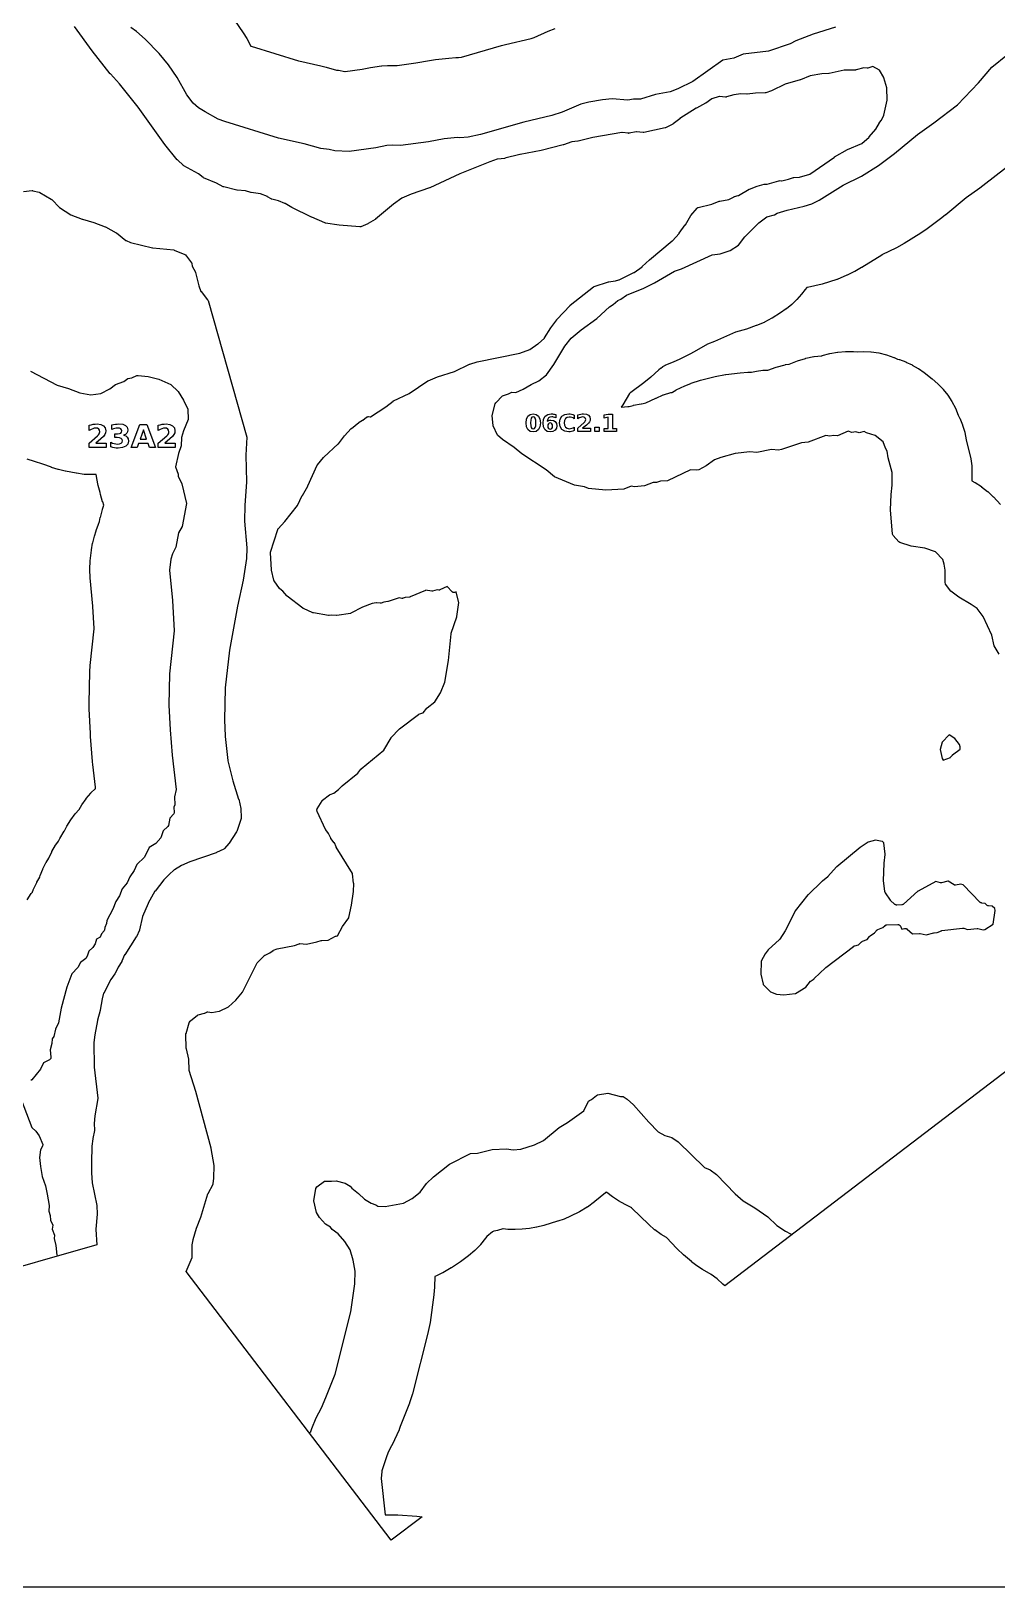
# Model space of a CAD drawing. Header units: millimetres. Extents: x 0 to 841, y 0 to 594.
# Drawn here: x 261.2 to 503.3, y 0 to 390.1 of the extents above; entities that cross this region are included whole.
import ezdxf

# ---------------------------------------------------------------- set-up
doc = ezdxf.new("R2010")
doc.units = ezdxf.units.MM
for name, color, linetype in [('CUT', 1, 'Continuous'), ('ENGRAVE', 5, 'Continuous'), ('SHEET_EDGE_DO_NOT_CUT', 8, 'Continuous')]:
    doc.layers.add(name, color=color, linetype=linetype)

msp = doc.modelspace()

# ---------------------------------------------------------------- linework, layer by layer
at = {"layer": 'CUT'}
for points in [[(554.95, 166.92), (435.1, 75.48), (434.6, 75.9), (434.59, 75.92), (433.18, 77.21), (433.16, 77.23), (431.68, 78.29), (431.66, 78.31), (429.51, 79.58), (429.49, 79.59), (428.1, 80.49), (428.06, 80.52), (426.75, 81.54), (426.74, 81.55), (424.72, 83.26), (424.7, 83.28), (423.1, 84.8), (423.08, 84.82), (420.47, 87.58), (420.46, 87.59), (420.45, 87.6), (419.14, 88.36), (419.1, 88.39), (417.52, 89.52), (417.49, 89.55), (416.02, 90.85), (416, 90.87), (411.79, 95), (411.78, 95), (411.77, 95.01), (410.1, 95.85), (410.07, 95.87), (408.44, 96.81), (408.42, 96.82), (406.92, 97.77), (406.89, 97.8), (405.49, 98.88), (405.46, 98.91), (405.4, 98.96), (405.39, 98.97), (405.38, 98.96), (405.18, 98.85), (405.18, 98.84), (405.17, 98.84), (402.47, 96.59), (402.45, 96.57), (400.64, 95.23), (400.59, 95.2), (398.64, 94.08), (398.61, 94.07), (396.38, 92.94), (396.36, 92.93), (394.81, 92.24), (394.77, 92.23), (393.18, 91.67), (393.16, 91.66), (389.69, 90.62), (389.67, 90.62), (387.95, 90.18), (387.9, 90.17), (386.14, 89.9), (386.12, 89.89), (384.28, 89.69), (384.26, 89.69), (382.5, 89.57), (382.45, 89.57), (380.7, 89.61), (380.66, 89.61), (379.48, 89.75), (379.47, 89.75), (379.46, 89.75), (378.1, 89.4), (378.07, 89.39), (377.23, 89.22), (377.22, 89.21), (377.21, 89.21), (376.85, 89.03), (376.84, 89.02), (376.83, 89.01), (375.39, 87.88), (375.38, 87.87), (375.38, 87.86), (375.07, 87.43), (375.05, 87.41), (373.82, 85.83), (373.79, 85.79), (372.4, 84.36), (372.37, 84.33), (370.84, 83.03), (370.82, 83.02), (368.83, 81.51), (368.8, 81.49), (366.53, 79.99), (366.5, 79.97), (364.35, 78.76), (364.33, 78.75), (362.82, 77.98), (362.78, 77.96), (362.4, 77.81), (362.39, 77.81), (362.39, 77.8), (362.29, 75.22), (362.29, 75.19), (362.13, 73.29), (362.13, 73.27), (361.18, 66.29), (361.18, 66.26), (360.74, 64.01), (360.74, 63.99), (356.77, 48.44), (356.76, 48.41), (356.02, 46.11), (356.01, 46.08), (353.72, 40.2), (353.71, 40.19), (353.4, 39.43), (353.4, 39.42), (352.26, 36.84), (352.25, 36.82), (351.54, 35.36), (351.53, 35.34), (350.78, 33.95), (350.76, 33.93), (350.35, 32.89), (350.35, 32.87), (349.09, 29.09), (349.09, 29.08), (349.08, 29.06), (349.06, 28.87), (349.06, 28.85), (348.97, 27.22), (348.97, 27.21), (348.97, 27.2), (349.95, 18.08), (349.95, 18.07), (349.97, 18.07), (350.55, 18.1), (350.58, 18.1), (353.09, 18.07), (353.12, 18.07), (357.88, 17.71), (357.9, 17.7), (359.18, 17.55), (351.47, 11.68), (300.07, 79.05), (301.55, 82.6), (301.55, 82.6), (301.55, 82.61), (301.56, 82.63), (301.54, 85.7), (301.54, 85.74), (301.55, 85.79), (301.77, 87.05), (301.79, 87.11), (302.66, 89.92), (302.67, 89.95), (303.74, 92.7), (303.74, 92.71), (305.51, 98.55), (305.52, 98.59), (305.55, 98.64), (306.81, 101), (306.82, 101.01), (306.82, 101.03), (307.01, 102.47), (307.02, 102.5), (307.03, 105.65), (307.03, 105.66), (307.03, 105.67), (306.29, 109.95), (306.29, 109.97), (302.5, 124.2), (302.5, 124.21), (300.81, 129.5), (300.8, 129.54), (300.79, 129.59), (300.79, 129.64), (300.71, 132.27), (300.71, 132.28), (300.71, 132.29), (300.1, 134.9), (300.09, 134.95), (300.08, 135), (299.99, 138.63), (299.99, 138.68), (299.99, 138.73), (300.01, 138.78), (300.8, 141.47), (300.82, 141.52), (300.84, 141.56), (300.86, 141.61), (301.02, 141.84), (301.05, 141.88), (301.09, 141.92), (301.13, 141.95), (302.88, 143.35), (302.93, 143.38), (302.97, 143.4), (303.02, 143.43), (303.07, 143.44), (304.67, 143.85), (304.69, 143.86), (304.7, 143.86), (305.21, 144.12), (305.25, 144.14), (305.3, 144.16), (305.35, 144.17), (305.39, 144.17), (305.44, 144.17), (305.49, 144.17), (306.49, 144.06), (306.5, 144.06), (306.51, 144.06), (308.35, 144.32), (308.37, 144.32), (308.38, 144.33), (310.63, 145.46), (310.64, 145.47), (310.64, 145.48), (312.49, 147.12), (312.5, 147.13), (312.51, 147.13), (314.14, 149.14), (314.14, 149.15), (314.15, 149.16), (317.84, 156.46), (317.87, 156.51), (317.9, 156.55), (317.93, 156.59), (319.66, 158.33), (319.7, 158.36), (319.73, 158.39), (319.77, 158.41), (319.81, 158.43), (320.98, 158.97), (320.99, 158.97), (321, 158.98), (321.83, 159.59), (321.87, 159.62), (321.92, 159.64), (321.97, 159.66), (322.84, 159.95), (322.89, 159.96), (327.17, 160.84), (327.21, 160.85), (328.34, 161.26), (328.39, 161.27), (328.44, 161.28), (328.49, 161.29), (328.54, 161.29), (330.19, 161.19), (330.2, 161.19), (330.22, 161.19), (332.81, 161.72), (332.84, 161.73), (333.86, 162.08), (333.91, 162.09), (333.97, 162.1), (334.02, 162.11), (335.64, 162.14), (335.65, 162.14), (335.66, 162.15), (337.47, 163.14), (337.52, 163.16), (337.57, 163.18), (337.62, 163.19), (337.94, 163.25), (337.95, 163.25), (337.96, 163.26), (339.25, 165.57), (339.27, 165.61), (340.79, 167.77), (340.8, 167.78), (340.8, 167.8), (341.52, 170.94), (341.53, 170.96), (342.01, 174.36), (342.02, 174.39), (342.04, 176.4), (342.03, 176.42), (341.78, 178.83), (341.77, 178.84), (341.77, 178.85), (337.65, 185.5), (337.61, 185.57), (337.19, 186.54), (337.18, 186.55), (337.17, 186.56), (336.33, 187.69), (336.3, 187.73), (336.27, 187.77), (335.72, 188.92), (335.72, 188.93), (335.71, 188.94), (335.04, 189.86), (335.02, 189.9), (334.99, 189.94), (332.9, 194.44), (332.88, 194.48), (332.87, 194.53), (332.84, 194.67), (332.83, 194.71), (332.82, 194.76), (332.82, 194.81), (332.83, 194.86), (332.84, 194.95), (332.85, 195), (332.86, 195.04), (332.88, 195.09), (332.91, 195.13), (334.1, 197.12), (334.13, 197.16), (334.16, 197.2), (334.19, 197.23), (334.23, 197.26), (335.98, 198.6), (336.02, 198.63), (336.07, 198.66), (336.12, 198.68), (337.06, 199), (337.07, 199.01), (337.08, 199.01), (338.25, 199.9), (338.26, 199.91), (338.27, 199.92), (339.12, 200.83), (339.17, 200.87), (343.09, 204.03), (343.1, 204.04), (343.11, 204.05), (343.86, 205.02), (343.9, 205.07), (343.94, 205.11), (349.61, 209.77), (349.62, 209.77), (349.63, 209.78), (351.4, 212.85), (351.44, 212.9), (351.47, 212.94), (353.48, 215.1), (353.51, 215.12), (353.55, 215.15), (358.25, 218.74), (358.29, 218.77), (358.33, 218.79), (358.38, 218.81), (359.4, 219.19), (359.41, 219.19), (359.42, 219.2), (360.37, 220.33), (360.4, 220.37), (360.44, 220.41), (362.39, 221.9), (362.39, 221.91), (362.4, 221.92), (363.79, 224.15), (363.8, 224.16), (363.8, 224.17), (364.88, 226.86), (364.88, 226.87), (364.88, 226.88), (365.79, 232.25), (365.79, 232.26), (366.47, 239), (366.48, 239.05), (366.49, 239.1), (367.88, 243.27), (367.88, 243.28), (367.88, 243.29), (368.44, 246.81), (368.44, 246.83), (368.44, 246.84), (367.75, 249.45), (367.75, 249.46), (367.74, 249.46), (367.4, 249.35), (367.36, 249.33), (367.32, 249.33), (367.27, 249.32), (367.23, 249.32), (367.18, 249.33), (367.14, 249.33), (366.98, 249.37), (366.93, 249.38), (366.89, 249.4), (366.84, 249.42), (366.8, 249.45), (366.76, 249.48), (366.73, 249.51), (365.47, 250.85), (365.46, 250.86), (365.45, 250.85), (363.65, 249.99), (363.6, 249.97), (363.55, 249.95), (363.5, 249.94), (363.45, 249.94), (363.4, 249.94), (362.99, 249.97), (362.98, 249.97), (362.97, 249.97), (361.81, 249.69), (361.77, 249.68), (361.72, 249.68), (361.68, 249.68), (361.63, 249.68), (360.07, 249.88), (360.05, 249.88), (360.04, 249.87), (356.21, 248.23), (356.16, 248.21), (356.1, 248.2), (356.05, 248.19), (354.98, 248.1), (354.97, 248.1), (354.96, 248.1), (354.43, 247.88), (354.38, 247.87), (354.34, 247.86), (354.29, 247.85), (354.25, 247.85), (354.2, 247.85), (354.15, 247.85), (353.46, 247.98), (353.44, 247.98), (353.43, 247.98), (350.72, 247.09), (350.67, 247.07), (350.63, 247.07), (349.59, 246.93), (349.58, 246.93), (349.57, 246.93), (348.94, 246.66), (348.9, 246.65), (348.86, 246.63), (348.81, 246.63), (348.77, 246.62), (348.72, 246.62), (348.68, 246.63), (347.74, 246.76), (347.73, 246.76), (347.71, 246.76), (346.71, 246.58), (346.7, 246.57), (346.69, 246.57), (344.26, 245.64), (344.23, 245.63), (341.36, 244.13), (341.32, 244.11), (341.28, 244.09), (341.24, 244.08), (341.2, 244.07), (337.82, 243.6), (337.78, 243.6), (337.74, 243.6), (336.38, 243.63), (336.37, 243.63), (336.36, 243.63), (335.93, 243.55), (335.89, 243.54), (335.84, 243.54), (335.8, 243.54), (335.75, 243.54), (331.95, 244.2), (331.91, 244.21), (331.87, 244.22), (331.83, 244.24), (329.42, 245.31), (329.37, 245.34), (329.32, 245.37), (325.36, 248.41), (325.32, 248.44), (325.29, 248.48), (324.27, 249.65), (324.26, 249.66), (324.26, 249.67), (323.52, 250.27), (323.49, 250.3), (323.46, 250.33), (323.43, 250.37), (322.12, 252.26), (322.09, 252.3), (322.07, 252.34), (322.05, 252.38), (322.04, 252.43), (321.42, 254.94), (321.41, 254.98), (321.41, 255.03), (321.2, 259.26), (321.2, 259.3), (321.2, 259.34), (321.21, 259.39), (321.22, 259.43), (322.99, 265.11), (323, 265.16), (323.03, 265.21), (323.06, 265.26), (323.09, 265.3), (324.75, 267.12), (324.76, 267.13), (327.94, 271.14), (327.95, 271.15), (327.96, 271.17), (329.15, 273.63), (329.17, 273.66), (330.54, 276.01), (330.55, 276.04), (332.89, 281.23), (332.91, 281.26), (332.94, 281.3), (332.96, 281.34), (334.5, 283.21), (334.55, 283.26), (338.19, 286.57), (338.19, 286.58), (338.2, 286.59), (339.72, 288.59), (339.76, 288.63), (341.44, 290.43), (341.49, 290.47), (343.36, 291.99), (343.39, 292.02), (343.43, 292.04), (344.29, 292.52), (344.3, 292.52), (344.31, 292.53), (345.23, 293.28), (345.27, 293.3), (345.31, 293.32), (345.35, 293.34), (345.39, 293.36), (345.57, 293.42), (345.62, 293.43), (345.67, 293.44), (345.72, 293.45), (345.77, 293.44), (346.2, 293.4), (346.22, 293.4), (346.23, 293.41), (350.07, 295.85), (350.09, 295.87), (351.92, 297.34), (351.97, 297.37), (352.02, 297.4), (355.91, 299.26), (355.94, 299.27), (360.66, 302.39), (360.7, 302.42), (360.74, 302.44), (363.03, 303.4), (363.07, 303.41), (367.31, 304.77), (367.34, 304.78), (371.09, 306.58), (371.15, 306.6), (372.96, 307.19), (373.02, 307.21), (383.67, 309.37), (383.68, 309.37), (383.69, 309.38), (386.16, 310.28), (386.17, 310.29), (386.18, 310.29), (388.23, 311.65), (388.24, 311.66), (388.25, 311.66), (389.87, 313.14), (389.88, 313.15), (389.89, 313.16), (391.42, 315.66), (391.44, 315.69), (392.94, 317.74), (392.98, 317.78), (396.27, 321.29), (396.33, 321.34), (402.17, 325.98), (402.21, 326.01), (402.25, 326.03), (402.29, 326.05), (402.33, 326.07), (405.95, 327.21), (405.99, 327.22), (406.03, 327.23), (407.62, 327.45), (407.63, 327.45), (407.65, 327.46), (408.55, 327.75), (408.58, 327.77), (412.3, 329.56), (412.31, 329.57), (412.32, 329.57), (414.36, 331.01), (414.39, 331.04), (416.19, 332.73), (416.21, 332.75), (421.92, 337.52), (421.94, 337.54), (423.65, 339.36), (423.67, 339.39), (425.17, 341.52), (425.18, 341.54), (426.53, 343.83), (426.56, 343.87), (426.58, 343.9), (428.14, 345.7), (428.18, 345.74), (428.22, 345.77), (428.26, 345.8), (428.3, 345.83), (428.35, 345.85), (428.4, 345.86), (431.84, 346.69), (431.85, 346.7), (431.86, 346.7), (433.69, 347.44), (433.74, 347.46), (433.79, 347.47), (436.06, 347.88), (436.07, 347.89), (436.08, 347.89), (437.41, 348.58), (437.46, 348.6), (437.52, 348.62), (438.46, 348.86), (438.47, 348.86), (438.48, 348.87), (441.2, 350.43), (441.26, 350.46), (443.17, 351.23), (443.22, 351.25), (444.91, 351.73), (444.96, 351.74), (445, 351.75), (445.05, 351.75), (445.71, 351.75), (445.72, 351.75), (445.73, 351.75), (448.59, 352.58), (448.64, 352.59), (448.68, 352.59), (448.73, 352.6), (449.32, 352.59), (449.34, 352.59), (449.35, 352.59), (451.03, 352.95), (451.06, 352.96), (452.28, 353.36), (452.32, 353.37), (452.36, 353.38), (452.4, 353.39), (453.8, 353.48), (453.81, 353.48), (453.83, 353.48), (456.36, 354.24), (456.38, 354.24), (456.39, 354.25), (462.57, 358.51), (462.6, 358.53), (465.81, 360.38), (465.87, 360.41), (469.39, 361.89), (469.41, 361.89), (469.42, 361.9), (471.29, 363.53), (471.29, 363.54), (471.3, 363.55), (472.91, 365.5), (472.92, 365.51), (472.92, 365.52), (473.82, 367.1), (473.85, 367.15), (473.88, 367.19), (474.37, 367.73), (474.38, 367.74), (474.38, 367.75), (474.96, 369), (474.96, 369.01), (474.97, 369.02), (475.77, 372.74), (475.77, 372.75), (475.77, 372.77), (475.73, 375.85), (475.73, 375.86), (475.72, 375.87), (474.95, 378.4), (474.95, 378.41), (474.94, 378.43), (473.84, 380.3), (473.84, 380.31), (473.83, 380.32), (472.18, 381.2), (472.16, 381.2), (472.15, 381.2), (470.97, 380.81), (470.91, 380.79), (470.86, 380.78), (470.81, 380.78), (470.75, 380.78), (469.94, 380.87), (469.93, 380.87), (469.92, 380.87), (468, 380.36), (467.94, 380.35), (467.88, 380.34), (465.06, 380.29), (465.05, 380.29), (465.03, 380.29), (461.27, 379.45), (461.22, 379.44), (461.18, 379.44), (459.42, 379.37), (459.39, 379.37), (456.46, 378.87), (456.45, 378.87), (456.44, 378.87), (454.03, 377.9), (453.99, 377.89), (450.19, 376.78), (450.18, 376.78), (450.17, 376.77), (446.82, 375.14), (446.76, 375.12), (445.34, 374.65), (445.3, 374.64), (445.25, 374.63), (445.21, 374.63), (442.76, 374.53), (442.74, 374.53), (440.69, 374.26), (440.63, 374.25), (440.58, 374.25), (439.13, 374.37), (439.12, 374.37), (439.11, 374.37), (437.34, 374.15), (437.33, 374.15), (437.32, 374.15), (435.46, 373.58), (435.41, 373.57), (435.36, 373.56), (435.31, 373.56), (435.27, 373.56), (433.71, 373.7), (433.7, 373.7), (433.69, 373.7), (431.84, 373.09), (431.83, 373.09), (431.82, 373.08), (430.31, 372.04), (430.26, 372.01), (427.95, 370.77), (427.93, 370.76), (423.79, 368.16), (423.77, 368.14), (422.1, 366.81), (422.06, 366.78), (422.01, 366.76), (420.21, 365.87), (420.15, 365.85), (420.09, 365.83), (414.77, 364.68), (414.71, 364.67), (414.66, 364.66), (414.6, 364.67), (412.9, 364.87), (412.89, 364.87), (412.88, 364.87), (411.07, 364.47), (411.02, 364.47), (410.98, 364.46), (410.93, 364.46), (410.89, 364.47), (409.31, 364.69), (409.3, 364.7), (409.29, 364.69), (402.02, 363.44), (402, 363.43), (398.34, 362.5), (398.3, 362.49), (398.26, 362.48), (396.74, 362.36), (396.73, 362.36), (396.72, 362.35), (394.61, 361.62), (394.57, 361.61), (389.06, 360.16), (389.03, 360.15), (383.74, 359.13), (383.72, 359.13), (379.96, 358.2), (379.9, 358.18), (378.06, 357.97), (378.04, 357.96), (378.03, 357.96), (376.2, 357.33), (376.19, 357.32), (368.68, 354.31), (368.66, 354.31), (361.11, 350.79), (361.06, 350.77), (356.49, 349.18), (356.47, 349.18), (354.1, 348.19), (354.08, 348.18), (354.07, 348.17), (352.06, 346.71), (352.04, 346.7), (347.54, 342.91), (347.5, 342.88), (347.46, 342.86), (345.64, 341.82), (345.58, 341.79), (343.82, 341.05), (343.78, 341.04), (343.73, 341.02), (343.69, 341.02), (343.64, 341.01), (343.59, 341.01), (338.44, 341.41), (338.4, 341.42), (334.96, 341.97), (334.9, 341.99), (334.84, 342.01), (331.52, 343.42), (331.49, 343.43), (326.54, 345.86), (326.51, 345.87), (324.84, 346.85), (324.82, 346.86), (323.18, 347.57), (323.16, 347.58), (323.15, 347.58), (321.52, 347.94), (321.48, 347.95), (321.44, 347.97), (321.4, 347.98), (321.36, 348.01), (320.46, 348.58), (320.45, 348.59), (320.44, 348.59), (318.67, 349.29), (318.66, 349.3), (318.64, 349.3), (316.34, 349.64), (316.27, 349.66), (314.93, 350.06), (314.91, 350.06), (314.9, 350.07), (312.86, 350.22), (312.82, 350.23), (312.78, 350.23), (309.45, 351.05), (309.4, 351.06), (309.34, 351.09), (307.69, 351.95), (307.67, 351.95), (304.41, 353.32), (304.37, 353.34), (304.34, 353.36), (304.3, 353.39), (303.16, 354.27), (303.15, 354.28), (303.14, 354.28), (299.46, 356.31), (299.4, 356.35), (299.36, 356.39), (297.85, 357.78), (297.8, 357.83), (294.73, 361.63), (294.71, 361.65), (288.05, 371.04), (288.04, 371.06), (283.34, 376.86), (283.33, 376.87), (281.06, 379.37), (281.03, 379.4), (276.49, 385.18), (276.48, 385.19), (272.01, 391.23)], [(312.19, 392.84), (314.32, 389.7), (314.33, 389.69), (315.23, 388.23), (315.24, 388.21), (316.28, 386.35), (316.29, 386.34), (316.3, 386.34), (328.24, 382.62), (328.26, 382.62), (333.82, 381.41), (333.84, 381.41), (335.13, 381.08), (335.15, 381.08), (337.77, 380.32), (337.78, 380.32), (337.79, 380.31), (338.17, 380.27), (338.2, 380.27), (339.79, 379.99), (339.83, 379.98), (339.91, 379.98), (339.92, 379.98), (339.93, 379.98), (344.19, 380.55), (344.2, 380.55), (346.23, 380.97), (346.27, 380.98), (349.03, 381.35), (349.06, 381.36), (350.52, 381.45), (350.55, 381.45), (352.82, 381.47), (352.84, 381.46), (352.92, 381.46), (352.93, 381.46), (352.94, 381.46), (357.61, 382.1), (357.62, 382.1), (361.05, 382.74), (361.07, 382.74), (362.52, 382.96), (362.54, 382.96), (365.86, 383.33), (365.89, 383.33), (367.67, 383.45), (367.71, 383.45), (368.28, 383.44), (368.29, 383.44), (368.3, 383.44), (369.08, 383.59), (369.1, 383.6), (379.09, 386.5), (379.1, 386.5), (380.07, 386.75), (380.08, 386.76), (386.51, 388.27), (386.53, 388.28), (387.28, 388.5), (387.31, 388.52), (390.76, 390.06), (390.78, 390.07), (392.51, 390.75)], [(505.66, 355.88), (499.79, 351.3), (499.78, 351.29), (499.02, 350.72), (499.01, 350.72), (495.56, 348.28), (495.55, 348.27), (490.45, 344.02), (490.44, 344.01), (489.49, 343.27), (489.48, 343.26), (485.45, 340.29), (485.43, 340.28), (484.26, 339.48), (484.25, 339.47), (480.05, 336.82), (480.03, 336.81), (478.11, 335.74), (478.08, 335.73), (474.43, 333.96), (474.41, 333.95), (469.39, 330.8), (469.37, 330.79), (467.63, 329.82), (467.61, 329.81), (465.73, 328.88), (465.7, 328.87), (463.22, 327.85), (463.19, 327.83), (461.31, 327.2), (461.29, 327.2), (459.47, 326.68), (459.44, 326.68), (455.79, 325.83), (455.77, 325.83), (455.72, 325.81), (455.69, 325.8), (455.68, 325.79), (455.66, 325.79), (455.66, 325.78), (455.2, 325.32), (455.18, 325.3), (454.29, 324.15), (454.28, 324.14), (453.15, 322.82), (453.12, 322.79), (451.89, 321.58), (451.86, 321.55), (450.53, 320.46), (450.49, 320.43), (449.06, 319.45), (449.04, 319.44), (446.93, 318.13), (446.9, 318.12), (445.02, 317.09), (444.97, 317.06), (442.99, 316.25), (442.97, 316.24), (440.51, 315.38), (440.49, 315.37), (438.69, 314.83), (438.64, 314.82), (437.75, 314.65), (437.74, 314.65), (437.73, 314.64), (432.51, 312.27), (432.48, 312.26), (430.74, 311.57), (430.71, 311.56), (427.37, 309.64), (427.36, 309.64), (426.32, 309.08), (426.3, 309.07), (423.65, 307.75), (423.63, 307.74), (422.3, 307.14), (422.29, 307.14), (420.01, 306.21), (420, 306.2), (419.99, 306.2), (419.49, 305.88), (419.47, 305.86), (419.03, 305.5), (418.99, 305.48), (418.53, 305.16), (418.51, 305.14), (416.53, 303.33), (416.51, 303.31), (414.78, 301.9), (414.76, 301.88), (411.48, 299.5), (411.46, 299.49), (411.17, 299.24), (411.16, 299.23), (411.15, 299.22), (409.51, 296.41), (409.5, 296.39), (409.13, 295.8), (409.12, 295.79), (409.13, 295.8), (410.74, 295.95), (410.79, 295.95), (411.08, 295.95), (411.1, 295.95), (411.11, 295.95), (412.1, 296.26), (412.15, 296.28), (414.11, 296.68), (414.17, 296.68), (414.62, 296.73), (414.65, 296.73), (415.24, 296.87), (415.25, 296.87), (415.27, 296.87), (417.81, 298.09), (417.83, 298.1), (419.66, 298.87), (419.7, 298.88), (421.58, 299.45), (421.63, 299.47), (421.91, 299.52), (421.92, 299.52), (421.93, 299.53), (422.79, 300.08), (422.85, 300.11), (425.02, 301.13), (425.05, 301.15), (426.59, 301.76), (426.62, 301.78), (428.99, 302.55), (429.02, 302.56), (432.64, 303.5), (432.67, 303.51), (435.27, 304), (435.31, 304.01), (438.93, 304.44), (438.95, 304.45), (440.83, 304.58), (440.88, 304.58), (441.76, 304.56), (441.77, 304.56), (441.79, 304.56), (443, 304.8), (443.02, 304.8), (444.62, 305.04), (444.66, 305.04), (445.83, 305.12), (445.84, 305.12), (445.85, 305.12), (447.93, 305.82), (447.96, 305.83), (450.24, 306.45), (450.3, 306.46), (451.16, 306.58), (451.18, 306.59), (451.19, 306.59), (453.26, 307.38), (453.28, 307.39), (455.29, 308.03), (455.35, 308.05), (457.4, 308.47), (457.45, 308.47), (459.29, 308.65), (459.3, 308.65), (459.32, 308.66), (459.45, 308.71), (459.5, 308.72), (461.37, 309.26), (461.42, 309.28), (463.33, 309.63), (463.38, 309.63), (465.32, 309.79), (465.37, 309.79), (467.32, 309.75), (467.37, 309.75), (468.24, 309.65), (468.25, 309.64), (468.26, 309.65), (469.74, 309.74), (469.79, 309.74), (471.72, 309.66), (471.77, 309.66), (473.67, 309.4), (473.72, 309.39), (475.6, 308.94), (475.65, 308.93), (477.47, 308.29), (477.51, 308.27), (478.37, 307.88), (478.4, 307.87), (478.81, 307.74), (478.83, 307.73), (480.45, 307.13), (480.49, 307.12), (482.04, 306.38), (482.08, 306.36), (483.56, 305.49), (483.6, 305.47), (485.01, 304.47), (485.03, 304.46), (487.05, 302.88), (487.07, 302.87), (488.47, 301.66), (488.51, 301.63), (489.79, 300.31), (489.82, 300.27), (490.97, 298.83), (490.99, 298.8), (492, 297.26), (492.02, 297.22), (492.88, 295.59), (492.9, 295.55), (493.61, 293.83), (493.61, 293.81), (493.67, 293.66), (493.68, 293.63), (493.94, 293.12), (493.96, 293.08), (494.66, 291.36), (494.68, 291.31), (495.21, 289.53), (495.22, 289.48), (495.58, 287.65), (495.58, 287.63), (495.65, 287.21), (495.65, 287.18), (496.34, 284.62), (496.35, 284.6), (496.74, 282.86), (496.74, 282.81), (496.97, 281.06), (496.97, 281.01), (497.04, 279.23), (497.04, 279.21), (497.02, 277.32), (497.02, 277.31), (497.03, 277.3), (497.76, 276.94), (497.8, 276.91), (499.42, 275.89), (499.46, 275.86), (500.96, 274.68), (501, 274.65), (502.39, 273.32), (502.41, 273.31), (504.2, 271.42)], [(259.3, 349.91), (261.45, 350.1), (261.5, 350.1), (261.56, 350.09), (261.62, 350.08), (263.21, 349.68), (263.25, 349.66), (263.29, 349.65), (263.33, 349.63), (266.23, 347.96), (266.26, 347.94), (266.3, 347.91), (266.33, 347.88), (268.3, 345.89), (268.31, 345.88), (268.32, 345.87), (271.11, 344.07), (271.12, 344.07), (271.13, 344.06), (274.01, 342.94), (274.04, 342.93), (276.88, 342.12), (276.91, 342.11), (279.74, 341.06), (279.77, 341.05), (279.81, 341.03), (282.48, 339.54), (282.51, 339.52), (282.54, 339.5), (284.94, 337.63), (284.96, 337.62), (284.97, 337.61), (286.07, 337.09), (286.08, 337.09), (286.1, 337.09), (291.63, 335.79), (291.66, 335.79), (296.92, 335.23), (296.97, 335.23), (297.01, 335.21), (297.06, 335.2), (299.68, 334.11), (299.73, 334.09), (299.77, 334.06), (299.81, 334.03), (299.85, 334), (299.89, 333.96), (301.35, 332.03), (301.38, 332), (301.4, 331.96), (301.42, 331.92), (301.43, 331.87), (301.44, 331.83), (301.58, 331.17), (301.58, 331.16), (301.59, 331.15), (302.37, 329.64), (302.39, 329.58), (302.41, 329.53), (303.24, 326.21), (303.25, 326.19), (303.76, 324.79), (303.77, 324.78), (303.77, 324.77), (305.43, 322.7), (305.46, 322.67), (305.54, 322.55), (315.28, 288.31), (315.03, 283.79), (315.03, 283.77), (315.13, 277.06), (315.13, 277.01), (314.73, 271.24), (314.73, 271.23), (314.7, 267.22), (314.7, 267.2), (315.23, 260.51), (315.23, 260.47), (315.21, 257.89), (315.2, 257.85), (315.2, 257.82), (314.3, 252.42), (314.3, 252.4), (312.91, 245.93), (312.91, 245.92), (310.93, 234.89), (310.93, 234.87), (309.86, 225.4), (309.86, 225.38), (309.63, 217.43), (309.63, 217.42), (309.78, 213.27), (309.78, 213.25), (310.52, 207.17), (310.52, 207.14), (311.71, 202.11), (311.72, 202.09), (313.19, 197.55), (313.21, 197.51), (313.75, 195.18), (313.76, 195.13), (313.77, 195.09), (313.85, 192.88), (313.85, 192.84), (313.85, 192.79), (313.84, 192.75), (313.83, 192.7), (312.74, 189.41), (312.72, 189.37), (312.7, 189.33), (312.68, 189.29), (310.81, 186.48), (310.77, 186.43), (309.67, 185.14), (309.63, 185.1), (309.59, 185.07), (309.55, 185.04), (309.5, 185.01), (307.63, 184.12), (307.58, 184.09), (300.95, 181.79), (300.93, 181.79), (298.89, 180.91), (298.88, 180.9), (298.87, 180.9), (297.09, 179.77), (297.08, 179.77), (297.07, 179.76), (295.78, 178.6), (295.77, 178.59), (294.48, 177.32), (294.46, 177.3), (293.34, 175.9), (293.33, 175.9), (292.25, 174.47), (292.23, 174.44), (290.5, 171.4), (290.48, 171.37), (289.14, 168.13), (289.13, 168.12), (289.13, 168.11), (288.37, 164.77), (288.36, 164.72), (288.34, 164.67), (287.57, 163.02), (287.54, 162.96), (284.63, 158.5), (284.63, 158.49), (284.62, 158.48), (283.94, 156.89), (283.92, 156.86), (283.9, 156.82), (283, 155.4), (282.98, 155.37), (282.24, 153.8), (282.21, 153.76), (282.19, 153.72), (281.16, 152.32), (281.16, 152.31), (281.15, 152.3), (279.37, 148.88), (279.36, 148.86), (279.36, 148.85), (278.96, 147.47), (278.96, 147.44), (278.48, 144.6), (278.47, 144.55), (277.78, 142.06), (277.78, 142.04), (277.12, 138.42), (277.11, 138.4), (276.93, 136.51), (276.93, 136.48), (277.02, 130.35), (277.02, 130.32), (277.87, 122.57), (277.87, 122.53), (277.87, 122.48), (277.87, 122.44), (277.14, 118.14), (277.14, 118.11), (277, 116.23), (277, 116.21), (277.06, 114.53), (277.06, 114.47), (277.05, 114.41), (276.63, 112.4), (276.62, 112.37), (276.43, 110.47), (276.43, 110.45), (276.3, 106.48), (276.3, 106.47), (276.29, 103.85), (276.29, 103.83), (276.51, 101.32), (276.51, 101.29), (277.62, 95.6), (277.63, 95.53), (277.72, 93.52), (277.72, 93.45), (277.41, 89.67), (277.41, 89.66), (277.41, 89.65), (277.68, 85.74), (247.21, 77.07)], [(260.22, 172.3), (261.22, 173.88), (261.25, 173.92), (261.49, 174.23), (261.5, 174.24), (261.51, 174.26), (261.66, 174.69), (261.68, 174.74), (262.6, 176.65), (262.61, 176.68), (263.32, 177.98), (263.33, 177.99), (263.33, 178), (263.45, 178.35), (263.46, 178.38), (264.1, 179.99), (264.11, 180.03), (264.88, 181.58), (264.91, 181.61), (265.58, 182.72), (265.6, 182.74), (266.34, 184.33), (266.36, 184.37), (267.32, 185.99), (267.35, 186.03), (268.01, 186.94), (268.02, 186.95), (268.02, 186.96), (268.34, 187.62), (268.37, 187.66), (269.48, 189.45), (269.49, 189.48), (269.56, 189.57), (269.56, 189.58), (269.57, 189.59), (270.13, 190.73), (270.15, 190.77), (271.1, 192.31), (271.13, 192.35), (272.21, 193.8), (272.24, 193.84), (273.19, 194.88), (273.19, 194.89), (273.2, 194.9), (273.88, 196.09), (273.91, 196.13), (274.94, 197.61), (274.97, 197.65), (276.14, 199.03), (276.17, 199.06), (277.27, 200.13), (277.28, 200.14), (277.28, 200.15), (277.33, 200.48), (277.33, 200.49), (277.33, 200.5), (276.66, 206.18), (276.66, 206.19), (276.59, 206.91), (276.59, 206.92), (276.07, 213.25), (276.07, 213.26), (276.03, 213.93), (276.03, 213.94), (275.74, 220.18), (275.74, 220.2), (275.72, 221.55), (275.72, 221.57), (275.89, 229.41), (275.89, 229.43), (275.99, 231.03), (275.99, 231.05), (276.95, 240.26), (276.95, 240.27), (276.95, 240.28), (276.67, 245.86), (276.67, 245.87), (275.97, 252.97), (275.97, 253), (275.87, 255.1), (275.87, 255.16), (276, 257.26), (276.01, 257.28), (276.32, 259.96), (276.32, 259.99), (276.6, 261.7), (276.61, 261.75), (277.04, 263.43), (277.04, 263.45), (277.46, 264.83), (277.47, 264.86), (278.03, 266.45), (278.04, 266.49), (278.32, 267.1), (278.32, 267.11), (278.32, 267.12), (278.52, 268.13), (278.53, 268.16), (279.04, 270.17), (279.05, 270.22), (279.43, 271.25), (279.44, 271.26), (279.43, 271.27), (279.13, 272.04), (279.11, 272.09), (278.59, 273.93), (278.58, 273.97), (278.52, 274.31), (278.52, 274.31), (278.51, 274.32), (278.5, 274.36), (278.49, 274.38), (277.98, 276.12), (277.97, 276.16), (277.63, 277.93), (277.62, 277.97), (277.52, 278.94), (277.52, 278.95), (277.51, 278.95), (276.62, 278.89), (276.56, 278.89), (274.56, 278.95), (274.51, 278.95), (272.52, 279.22), (272.49, 279.22), (269.77, 279.73), (269.75, 279.74), (268.02, 280.14), (267.98, 280.16), (266.29, 280.71), (266.27, 280.72), (264.13, 281.54), (264.11, 281.55), (262.01, 282.17), (261.99, 282.18), (260.21, 282.8)]]:
    msp.add_lwpolyline(points, dxfattribs=at)
for points in [[(489.81, 207.3), (491.67, 208), (491.68, 208), (491.69, 208.01), (492.12, 208.52), (492.16, 208.56), (492.19, 208.59), (494.04, 210.05), (494.05, 210.06), (494.05, 210.07), (494.09, 210.63), (494.09, 210.64), (494.09, 210.65), (493.9, 211.19), (493.89, 211.21), (493.89, 211.22), (492.75, 212.71), (492.74, 212.72), (492.73, 212.73), (491.3, 213.68), (491.29, 213.68), (491.28, 213.68), (489.6, 211.79), (489.59, 211.78), (489.59, 211.77), (489.09, 209.99), (489.08, 209.98), (489.09, 209.96), (489.55, 207.74), (489.55, 207.73), (489.56, 207.71), (489.8, 207.31), (489.8, 207.3), (489.81, 207.3)], [(444.72, 151.08), (446.55, 149.23), (446.56, 149.22), (446.57, 149.21), (448.01, 148.64), (448.02, 148.64), (448.04, 148.64), (449.83, 148.49), (449.84, 148.49), (449.85, 148.49), (452.74, 148.78), (452.75, 148.79), (452.77, 148.79), (455.38, 150.34), (455.39, 150.34), (455.39, 150.35), (456.59, 151.84), (456.62, 151.87), (456.65, 151.9), (456.69, 151.92), (457.47, 152.5), (457.49, 152.52), (460.33, 155.23), (460.37, 155.27), (467.31, 160.61), (467.35, 160.63), (467.39, 160.66), (467.53, 160.73), (467.57, 160.75), (467.62, 160.76), (467.66, 160.77), (468.6, 160.97), (468.61, 160.97), (468.62, 160.98), (469.38, 161.75), (469.42, 161.78), (469.45, 161.81), (469.49, 161.83), (469.53, 161.85), (469.57, 161.87), (470.74, 162.29), (470.75, 162.29), (470.76, 162.3), (471.37, 163.1), (471.4, 163.15), (471.44, 163.18), (471.49, 163.21), (472.6, 163.97), (472.61, 163.98), (472.62, 163.99), (473.3, 164.72), (473.34, 164.75), (473.38, 164.79), (473.43, 164.81), (473.47, 164.84), (474.7, 165.34), (474.71, 165.35), (474.72, 165.35), (475.26, 165.85), (475.3, 165.89), (475.34, 165.91), (475.39, 165.94), (475.43, 165.96), (475.48, 165.97), (475.58, 166), (475.63, 166.01), (475.69, 166.01), (478.46, 166.08), (478.5, 166.08), (478.55, 166.08), (478.59, 166.07), (478.64, 166.05), (478.68, 166.04), (478.72, 166.02), (478.76, 165.99), (478.93, 165.87), (478.98, 165.83), (479.01, 165.8), (479.05, 165.76), (479.08, 165.71), (479.1, 165.66), (479.45, 164.89), (479.45, 164.88), (479.46, 164.88), (480.14, 165.07), (480.19, 165.08), (480.24, 165.08), (480.29, 165.08), (480.34, 165.08), (480.54, 165.05), (480.59, 165.04), (480.63, 165.03), (480.68, 165.01), (480.72, 164.99), (480.77, 164.96), (480.8, 164.93), (482.09, 163.76), (482.1, 163.76), (482.11, 163.76), (483.9, 163.82), (483.96, 163.82), (484.01, 163.81), (485.54, 163.51), (485.55, 163.51), (485.56, 163.51), (487.46, 164.01), (487.52, 164.03), (487.58, 164.03), (488.27, 164.04), (488.28, 164.04), (488.29, 164.05), (489.38, 164.53), (489.42, 164.55), (489.47, 164.56), (489.52, 164.57), (494.64, 165.16), (494.68, 165.16), (494.72, 165.16), (494.85, 165.16), (494.9, 165.15), (494.94, 165.15), (494.98, 165.13), (495.88, 164.85), (495.89, 164.85), (495.9, 164.85), (498.31, 165.09), (498.35, 165.09), (498.4, 165.09), (498.44, 165.09), (498.49, 165.08), (499.83, 164.71), (499.84, 164.71), (499.85, 164.71), (500.26, 164.84), (500.27, 164.84), (500.28, 164.85), (502.36, 166.17), (502.37, 166.18), (502.38, 166.19), (502.86, 169.63), (502.86, 169.64), (502.86, 169.65), (502.75, 170.04), (502.74, 170.05), (502.74, 170.06), (502.1, 170.66), (502.09, 170.67), (502.08, 170.67), (501.17, 170.74), (501.12, 170.75), (501.07, 170.76), (501.03, 170.77), (500.98, 170.79), (500.86, 170.85), (500.82, 170.88), (500.78, 170.91), (500.74, 170.94), (500.32, 171.35), (500.31, 171.36), (500.3, 171.36), (499.53, 171.44), (499.48, 171.45), (499.43, 171.46), (499.39, 171.48), (499.27, 171.53), (499.22, 171.55), (499.18, 171.57), (499.14, 171.6), (499.1, 171.64), (494.83, 176.06), (494.82, 176.07), (494.81, 176.07), (494.27, 176.17), (494.26, 176.18), (494.25, 176.17), (492.9, 175.96), (492.85, 175.96), (492.8, 175.96), (492.75, 175.96), (492.7, 175.97), (492.66, 175.98), (492.61, 176), (492.57, 176.02), (491.04, 176.92), (491.03, 176.93), (491.02, 176.93), (489.38, 176.54), (489.34, 176.53), (489.29, 176.53), (489.24, 176.53), (489.19, 176.53), (489.15, 176.54), (487.97, 176.83), (487.96, 176.83), (487.95, 176.83), (483.52, 174.42), (483.51, 174.42), (483.5, 174.41), (479.85, 171.17), (479.81, 171.14), (479.77, 171.11), (479.73, 171.09), (479.68, 171.07), (479.56, 171.03), (479.51, 171.02), (479.46, 171.01), (479.42, 171.01), (478.17, 170.97), (478.11, 170.97), (478.05, 170.98), (477.87, 171.02), (477.83, 171.03), (477.78, 171.05), (477.74, 171.06), (477.7, 171.09), (477.67, 171.11), (477.63, 171.15), (476.64, 172.1), (476.6, 172.14), (476.57, 172.18), (475.35, 174.05), (475.32, 174.1), (475.3, 174.15), (475.23, 174.35), (475.21, 174.4), (475.2, 174.46), (474.84, 177.04), (474.84, 177.08), (474.84, 177.12), (474.99, 181.41), (474.99, 181.45), (475.26, 183.68), (475.26, 183.69), (475.26, 183.71), (474.93, 186.57), (474.93, 186.59), (474.92, 186.59), (474.58, 186.89), (474.57, 186.9), (474.56, 186.9), (472.85, 187.27), (472.84, 187.28), (472.83, 187.27), (471.03, 186.74), (471.02, 186.74), (471.01, 186.73), (469.01, 185.37), (469, 185.36), (463.12, 180.56), (463.11, 180.55), (463.1, 180.54), (460.93, 178.09), (460.9, 178.06), (460.86, 178.04), (459.54, 176.98), (459.52, 176.96), (455.93, 173.54), (455.91, 173.52), (452.7, 169.52), (452.69, 169.51), (452.68, 169.5), (450.26, 164.55), (450.22, 164.49), (448.84, 162.4), (448.8, 162.36), (448.76, 162.31), (445.96, 159.77), (445.95, 159.76), (445.95, 159.75), (445.19, 158.72), (445.18, 158.71), (445.18, 158.7), (444.21, 156.87), (444.21, 156.86), (444.21, 156.85), (444.11, 153.65), (444.11, 153.64), (444.11, 153.63), (444.71, 151.1), (444.71, 151.09), (444.72, 151.08)]]:
    msp.add_lwpolyline(points, close=True, dxfattribs=at)
at = {"layer": 'ENGRAVE'}
for points in [[(462.86, 391.08), (457.2, 389.37), (452.9, 387.69), (451.47, 386.92), (446, 385.03), (439.71, 384.33), (437.33, 383.33), (434.6, 382.79), (427.07, 377.5), (423.29, 375.63), (421.37, 374.91), (417.72, 374.16), (413.95, 373.03), (412.2, 373.01), (410.77, 372.77), (406.85, 373.11), (404.4, 372.89), (400.97, 372.29), (398.95, 371.81), (394.3, 369.73), (391.72, 368.95), (384.67, 367.29), (373.84, 364.15), (370.72, 363.53), (368.69, 363.36), (368.09, 363.46), (364.74, 363.08), (360.8, 362.35), (353.78, 361.39), (351.81, 361.49), (350.32, 361.4), (347.56, 360.82), (340.88, 359.93), (337.33, 360.06), (335.9, 360.4), (333.84, 360.64), (329.59, 361.86), (323.15, 363.26), (309.76, 367.43), (308.08, 368.04), (304.77, 369.83), (303.11, 370.86), (301.82, 372.03), (300.22, 374.1), (297.79, 378.45), (295.64, 381.6), (293.31, 384.51), (289.76, 388.05), (287.61, 389.96), (286.17, 391)], [(503.82, 233.83), (502.59, 235.94), (501.98, 238.67), (499.84, 243.35), (498.3, 245.32), (496.82, 246.35), (493.73, 248.15), (491.7, 249.65), (490.41, 251.43), (490.28, 251.89), (490.34, 254.94), (490.1, 256.46), (489.72, 257.63), (487.91, 259.53), (485.18, 260.44), (481.76, 260.98), (478.97, 261.87), (478.72, 262.05), (477.28, 263.61), (477.13, 264), (476.61, 270.07), (476.74, 273.93), (477.01, 276.24), (477.04, 279.39), (476.03, 283.11), (475.79, 284.73), (475.35, 285.49), (474.78, 287.09), (472.74, 288.68), (470.56, 289.38), (470, 289.74), (468.72, 289.33), (467.96, 289.6), (466.88, 289.44), (465.96, 289.8), (463.34, 288.6), (462.36, 288.69), (461.41, 288.51), (460.39, 288.69), (455.96, 287.01), (454.32, 286.87), (449.26, 285.17), (448.53, 285.05), (446.76, 285.15), (443.13, 284.46), (441.33, 284.59), (437.68, 284.15), (434.04, 283.2), (432.46, 282.57), (430.42, 281.1), (428.53, 280.12), (428.04, 279.97), (426.46, 280.06), (420.71, 277.31), (418.94, 277.24), (417.91, 276.94), (417.11, 276.9), (414.95, 276.1), (412.47, 275.83), (411.64, 275.97), (409.8, 275.28), (405.26, 274.99), (400.9, 275.4), (399.87, 275.81), (397.4, 276.21), (392.37, 278.3), (390.28, 280.12), (384.23, 284.08), (382.25, 285.7), (379.32, 287.68), (378.11, 288.81), (377.01, 291.16), (376.77, 293.73), (377.53, 296.6), (377.7, 296.92), (379.34, 298.66), (380.86, 299.16), (381.65, 299.59), (382.69, 299.47), (384.56, 300.3), (386.5, 301.49), (388.43, 302.38), (390.41, 303.91), (392.22, 306.46), (394.94, 311.12), (396.58, 313.09), (399.1, 315.23), (403.01, 318.07), (406.19, 320.98), (407.06, 321.53), (408.23, 322.55), (409.03, 322.88), (410.39, 323.88), (414.74, 325.66), (417.41, 326.99), (422.46, 329.88), (424.22, 330.47), (431.89, 333.96), (433.89, 334.25), (436.38, 335.12), (438.51, 336.44), (440.13, 338.52), (443.59, 342.04), (445.61, 343.5), (447.55, 344.05), (448.24, 344.47), (450.73, 345.19), (454.95, 346.17), (456.86, 346.8), (458.76, 347.74), (464.72, 351.48), (469.37, 353.73), (473.58, 356.39), (477.63, 359.37), (483.36, 364.15), (487.48, 367.06), (493.37, 371.65), (498.65, 377.12), (501.98, 381.02), (505.94, 384.19)], [(261.02, 304.81), (267.68, 301.35), (270.54, 300.5), (273.43, 299.4), (276.18, 298.88), (278.69, 299.19), (280.91, 300.43), (282.29, 301.46), (284.43, 302.26), (285.42, 302.96), (286.42, 303.18), (287.68, 303.72), (287.98, 303.75), (290.51, 303.47), (293.21, 302.81), (296.21, 301.52), (298.01, 299.74), (299.36, 297.56), (300.49, 295.29), (300.54, 292.75), (299.39, 289.91), (298.9, 288.16), (298.81, 286.12), (298.16, 284.18), (297.41, 280.87), (298.04, 279.03), (298.06, 278.48), (298.94, 276.55), (300.13, 271.68), (299.03, 265.85), (298.15, 264.27), (297.45, 260.72), (296.61, 259.06), (296.19, 257.65), (295.87, 254.95), (296.62, 247.35), (297, 239.74), (295.89, 228.98), (295.71, 221.12), (296.01, 214.87), (296.52, 208.53), (297.54, 199.9), (297.16, 198.13), (297.22, 196.1), (296.97, 195.48), (297.07, 194.15), (296.93, 193.84), (295.97, 192.79), (295.59, 190.91), (295.42, 190.66), (294.29, 189.57), (293.71, 187.79), (292.48, 186.43), (290.79, 185.41), (289.56, 183.01), (287.65, 181.09), (287.03, 179.66), (285.89, 178.02), (285.27, 176.53), (284.03, 175.01), (283.33, 173.28), (282.38, 171.88), (281.69, 169.89), (280.14, 167.06), (280.09, 166.34), (279.64, 165.31), (279.61, 164.75), (279.51, 164.46), (278.84, 163.73), (278.45, 162.95), (277.6, 162.4), (277.21, 161.24), (276.61, 160.36), (275.67, 159.43), (275.25, 158.14), (274.88, 157.6), (273.59, 156.54), (272.85, 155.29), (271.42, 153.71), (270.13, 150.35), (268.75, 145.09), (268.06, 141.45), (267.27, 139.83), (266.87, 138.03), (266.45, 137.41), (266.38, 136.27), (265.97, 134.67), (266.16, 132.84), (266.11, 132.47), (265.82, 132.13), (264.31, 131.36), (263.52, 129.78), (261.34, 127.15), (261.11, 126.97)], [(258.66, 122.18), (261.38, 115.19), (262.34, 114.25), (263.19, 113.12), (264.09, 110.96), (264.04, 110.52), (263.5, 109.55), (263.3, 107.66), (263.5, 105.39), (263.93, 102.9), (264.76, 100.59), (265.24, 98.45), (265.72, 95.61), (265.64, 94.2), (265.95, 93.08), (266.04, 91.95), (266.59, 90.67), (266.48, 89.68), (267, 88.18), (266.97, 87.39), (267.36, 85.63), (267.59, 83.19), (267.59, 83.18)], [(331.22, 38.73), (331.55, 39.72), (332.61, 42.41), (333.95, 44.87), (335.09, 47.47), (337.39, 53.37), (341.36, 68.94), (342.31, 75.95), (342.43, 79.19), (341.91, 81.94), (341.12, 84.52), (339.79, 86.63), (338.13, 88.49), (336.64, 89.64), (336.19, 90.17), (335.01, 90.95), (333.47, 92.61), (332.72, 93.86), (332.09, 96.83), (332.57, 99.88), (332.79, 100.31), (334.72, 101.77), (336.5, 101.7), (337.64, 101.78), (339.94, 101.22), (341.19, 100.5), (341.6, 100.01), (343.27, 98.67), (344.79, 97.18), (346.43, 96.18), (347.63, 95.79), (348.13, 95.49), (349.9, 95.41), (354.53, 96.18), (356.7, 97.41), (358.71, 98.94), (360.27, 101.15), (362.07, 102.85), (366.03, 105.96), (371.3, 108.64), (373.1, 108.76), (376.79, 109.71), (380.38, 109.83), (382.05, 109.56), (383.92, 109.77), (387.4, 110.82), (389.66, 111.95), (393.59, 115.22), (395.68, 116.46), (399.73, 119.37), (400.92, 121.77), (401.13, 121.96), (401.68, 122.24), (402.91, 123.25), (403.19, 123.36), (405.78, 123.82), (408.9, 122.95), (409.56, 122.95), (410.59, 122.32), (412.21, 120.86), (416.07, 116.53), (418.41, 114.14), (420.07, 113.19), (421.81, 112.65), (423.42, 111.6), (430.01, 105.15), (431.43, 104.59), (433.02, 103.42), (437.64, 98.53), (439.68, 96.8), (442.63, 95.05), (445.82, 92.75), (448.11, 90.65), (450.3, 89.2), (451.57, 88.52), (451.68, 88.5)]]:
    msp.add_lwpolyline(points, dxfattribs=at)
for points in [[(388.85, 291.86), (388.73, 290.9), (388.38, 290.18), (387.81, 289.74), (387.05, 289.59), (386.28, 289.74), (385.72, 290.18), (385.36, 290.9), (385.25, 291.86), (385.36, 292.83), (385.72, 293.54), (386.28, 293.98), (387.05, 294.13), (387.81, 293.98), (388.38, 293.54), (388.73, 292.83), (388.85, 291.86)], [(387.72, 291.87), (387.68, 292.57), (387.57, 293.03), (387.36, 293.28), (387.05, 293.36), (386.74, 293.28), (386.53, 293.03), (386.41, 292.57), (386.37, 291.87), (386.41, 291.16), (386.53, 290.7), (386.74, 290.45), (387.05, 290.36), (387.36, 290.45), (387.56, 290.7), (387.68, 291.16), (387.72, 291.87)], [(392.7, 293.94), (392.7, 293.13), (392.43, 293.25), (392.17, 293.33), (391.93, 293.37), (391.69, 293.39), (391.25, 293.32), (390.91, 293.11), (390.69, 292.76), (390.58, 292.28), (390.78, 292.4), (391, 292.49), (391.24, 292.55), (391.49, 292.56), (392.1, 292.47), (392.58, 292.17), (392.88, 291.72), (392.99, 291.14), (392.87, 290.51), (392.53, 290.02), (391.99, 289.7), (391.29, 289.59), (390.54, 289.74), (389.97, 290.17), (389.62, 290.87), (389.51, 291.8), (389.64, 292.77), (390.05, 293.51), (390.7, 293.97), (391.55, 294.13), (391.85, 294.12), (392.14, 294.08), (392.42, 294.02), (392.7, 293.94)], [(397.33, 289.92), (397.01, 289.78), (396.68, 289.68), (396.34, 289.61), (395.98, 289.59), (395, 289.75), (394.25, 290.21), (393.77, 290.92), (393.61, 291.86), (393.77, 292.8), (394.25, 293.52), (395, 293.98), (395.98, 294.13), (396.34, 294.11), (396.68, 294.05), (397.01, 293.95), (397.33, 293.81), (397.33, 292.9), (397.02, 293.09), (396.71, 293.22), (396.4, 293.29), (396.07, 293.31), (395.53, 293.22), (395.12, 292.93), (394.86, 292.47), (394.77, 291.86), (394.86, 291.26), (395.12, 290.8), (395.53, 290.51), (396.07, 290.41), (396.4, 290.44), (396.71, 290.51), (397.02, 290.64), (397.33, 290.82), (397.33, 289.92)], [(399.44, 290.51), (401.37, 290.51), (401.37, 289.68), (398.19, 289.68), (398.19, 290.51), (399.78, 291.92), (399.97, 292.11), (400.1, 292.3), (400.18, 292.48), (400.2, 292.68), (400.15, 292.96), (400, 293.17), (399.76, 293.31), (399.45, 293.36), (399.17, 293.33), (398.87, 293.25), (398.55, 293.11), (398.2, 292.91), (398.2, 293.87), (398.58, 293.99), (398.95, 294.07), (399.32, 294.12), (399.68, 294.13), (400.38, 294.05), (400.9, 293.79), (401.23, 293.37), (401.34, 292.82), (401.29, 292.48), (401.15, 292.16), (400.87, 291.79), (400.38, 291.33), (399.44, 290.51)], [(404.87, 290.46), (405.87, 290.46), (405.87, 293.29), (404.84, 293.07), (404.84, 293.84), (405.86, 294.05), (406.93, 294.05), (406.93, 290.46), (407.93, 290.46), (407.93, 289.68), (404.87, 289.68), (404.87, 290.46)], [(277.38, 286.76), (279.95, 286.76), (279.95, 285.65), (275.71, 285.65), (275.71, 286.76), (277.84, 288.64), (278.09, 288.89), (278.26, 289.14), (278.36, 289.39), (278.4, 289.65), (278.33, 290.02), (278.12, 290.31), (277.8, 290.5), (277.39, 290.56), (277.02, 290.53), (276.62, 290.41), (276.19, 290.23), (275.72, 289.97), (275.72, 291.25), (276.23, 291.39), (276.73, 291.5), (277.22, 291.57), (277.7, 291.59), (278.63, 291.48), (279.33, 291.13), (279.76, 290.58), (279.91, 289.84), (279.85, 289.38), (279.66, 288.96), (279.28, 288.47), (278.63, 287.85), (277.38, 286.76)], [(284.37, 288.8), (284.89, 288.59), (285.26, 288.27), (285.49, 287.84), (285.57, 287.31), (285.41, 286.55), (284.91, 285.99), (284.09, 285.65), (282.97, 285.54), (282.52, 285.56), (282.07, 285.61), (281.62, 285.7), (281.18, 285.83), (281.18, 286.99), (281.6, 286.8), (282.01, 286.67), (282.43, 286.59), (282.83, 286.56), (283.36, 286.62), (283.75, 286.77), (283.99, 287.02), (284.07, 287.36), (283.99, 287.72), (283.74, 287.97), (283.34, 288.12), (282.78, 288.17), (282.18, 288.17), (282.18, 289.14), (282.81, 289.14), (283.3, 289.19), (283.65, 289.32), (283.86, 289.54), (283.93, 289.86), (283.86, 290.16), (283.66, 290.38), (283.34, 290.52), (282.9, 290.56), (282.53, 290.54), (282.17, 290.48), (281.8, 290.38), (281.43, 290.24), (281.43, 291.34), (281.87, 291.45), (282.31, 291.53), (282.74, 291.58), (283.17, 291.59), (284.16, 291.5), (284.87, 291.22), (285.29, 290.75), (285.43, 290.09), (285.37, 289.63), (285.16, 289.26), (284.83, 288.98), (284.37, 288.8)], [(290.48, 286.72), (288.13, 286.72), (287.76, 285.65), (286.25, 285.65), (288.41, 291.49), (290.2, 291.49), (292.36, 285.65), (290.85, 285.65), (290.48, 286.72)], [(288.51, 287.8), (290.1, 287.8), (289.31, 290.12), (288.51, 287.8)], [(294.7, 286.76), (297.27, 286.76), (297.27, 285.65), (293.03, 285.65), (293.03, 286.76), (295.16, 288.64), (295.41, 288.89), (295.58, 289.14), (295.69, 289.39), (295.72, 289.65), (295.65, 290.02), (295.44, 290.31), (295.12, 290.5), (294.71, 290.56), (294.34, 290.53), (293.94, 290.41), (293.51, 290.23), (293.05, 289.97), (293.05, 291.25), (293.55, 291.39), (294.05, 291.5), (294.54, 291.57), (295.02, 291.59), (295.95, 291.48), (296.65, 291.13), (297.09, 290.58), (297.23, 289.84), (297.17, 289.38), (296.99, 288.96), (296.6, 288.47), (295.95, 287.85), (294.7, 286.76)], [(391.31, 291.84), (391.05, 291.79), (390.86, 291.65), (390.75, 291.41), (390.71, 291.07), (390.75, 290.73), (390.86, 290.49), (391.05, 290.35), (391.31, 290.3), (391.57, 290.35), (391.75, 290.49), (391.86, 290.73), (391.9, 291.07), (391.86, 291.41), (391.75, 291.65), (391.57, 291.79), (391.31, 291.84)], [(402.5, 290.81), (403.55, 290.81), (403.55, 289.68), (402.5, 289.68), (402.5, 290.81)]]:
    msp.add_lwpolyline(points, close=True, dxfattribs=at)
at = {"layer": 'SHEET_EDGE_DO_NOT_CUT'}
msp.add_lwpolyline([(0, 0), (841, 0), (841, 594), (0, 594)], close=True, dxfattribs=at)

doc.saveas('drawing.dxf')
